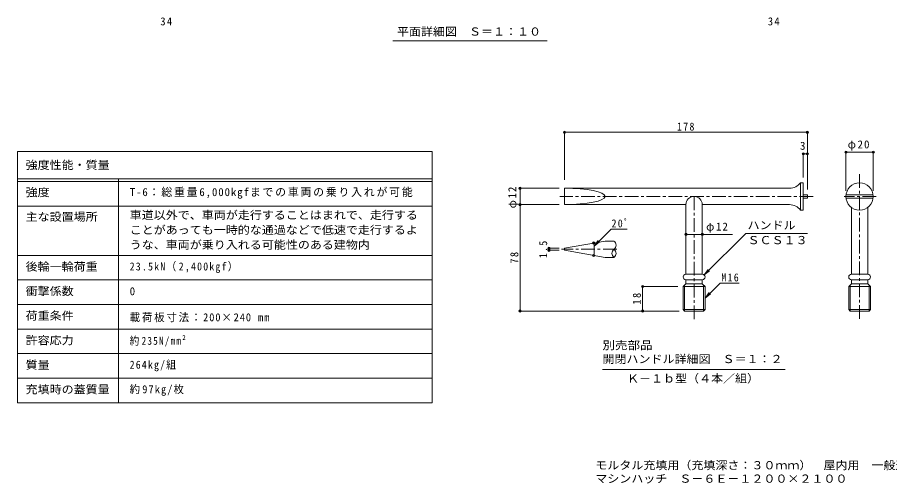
# Model space of a CAD drawing. Units: millimetres at full size, sheet at 1:10, with parts at other scales. Extents: x -2620 to 2635, y -1963 to 1659.
# Drawn here: x -2620 to 576, y -1963 to -255 of the extents above; entities that cross this region are included whole.
import ezdxf
from ezdxf.enums import TextEntityAlignment as Align

# ---------------------------------------------------------------- set-up
doc = ezdxf.new("R2010")
doc.units = ezdxf.units.MM
doc.header["$LTSCALE"] = 10
doc.header["$PDMODE"] = 32
doc.header["$PDSIZE"] = 8
doc.linetypes.add('CHAIN1', pattern=[8, 5, -1, 1, -1])
for name, color, linetype, lineweight in [('0-5', 7, 'Continuous', 9), ('0-F', 7, 'Continuous', 9), ('D-5', 7, 'Continuous', 9), ('D-F', 7, 'Continuous', 9), ('F-5', 7, 'Continuous', 9), ('F-F', 2, 'Continuous', 9)]:
    doc.layers.add(name, color=color, linetype=linetype, lineweight=lineweight)
doc.styles.add('ＭＳ ゴシック', font='')
doc.styles.get('ＭＳ ゴシック').set_extended_font_data('MS Gothic')

msp = doc.modelspace()

# ---------------------------------------------------------------- linework, layer by layer
at = {"layer": '0-5'}
msp.add_line((-1244.56, -340.25), (-679.5, -340.25), dxfattribs=at)
at = {"layer": 'D-5', "color": 3, "linetype": 'CHAIN1'}
for p, q in [((465.97, -829.77), (465.97, -1366.93)), ((295.41, -910.85), (-633.05, -910.85)), ((-140.55, -910.85), (-140.55, -1366.93)), ((526.74, -910.85), (408.99, -910.85)), ((-424.21, -1104.4), (-626.63, -1104.4))]:
    msp.add_line(p, q, dxfattribs=at)
at = {"layer": 'D-5', "color": 3}
for p, q in [((249.45, -860.85), (249.45, -960.85)), ((259.45, -860.85), (249.45, -860.85)), ((259.45, -860.85), (259.45, -960.85)), ((274.45, -905.1), (259.45, -905.1)), ((274.45, -916.6), (259.45, -916.6)), ((274.45, -905.1), (274.45, -916.6)), ((416.3, -905.1), (515.64, -905.1)), ((416.3, -916.6), (515.64, -916.6)), ((-110.55, -940.85), (209.44, -940.85)), ((-110.55, -940.85), (-110.55, -1195.85)), ((435.97, -950.85), (435.97, -1195.85)), ((495.97, -950.85), (495.97, -1195.85)), ((259.45, -960.85), (249.45, -960.85)), ((-434.21, -1074.4), (-466.68, -1074.4)), ((-615.55, -1100.65), (-615.55, -1108.15)), ((-466.68, -1134.4), (-434.21, -1134.4)), ((435.97, -1195.85), (495.97, -1195.85)), ((-180.55, -1240.85), (-170.55, -1230.85)), ((-180.55, -1240.85), (-180.55, -1325.58)), ((-175.55, -1330.85), (-175.55, -1235.85)), ((-170.55, -1215.85), (-170.55, -1230.85)), ((-170.55, -1230.85), (-110.55, -1230.85)), ((-100.55, -1240.85), (-110.55, -1230.85)), ((-105.55, -1235.85), (-105.55, -1330.85)), ((425.97, -1240.85), (435.97, -1230.85)), ((425.97, -1240.85), (425.97, -1325.58)), ((430.97, -1330.85), (430.97, -1235.85)), ((435.97, -1215.85), (495.97, -1215.85)), ((435.97, -1215.85), (435.97, -1230.85)), ((435.97, -1230.85), (495.97, -1230.85)), ((495.97, -1215.85), (495.97, -1230.85)), ((505.97, -1240.85), (495.97, -1230.85)), ((500.97, -1235.85), (500.97, -1330.85)), ((-180.55, -1325.58), (-100.55, -1325.58)), ((-180.55, -1325.58), (-175.55, -1330.85)), ((-105.55, -1330.85), (-175.55, -1330.85)), ((-105.55, -1330.85), (-100.55, -1325.58)), ((425.97, -1325.58), (505.97, -1325.58)), ((425.97, -1325.58), (430.97, -1330.85)), ((500.97, -1330.85), (430.97, -1330.85)), ((500.97, -1330.85), (505.97, -1325.58))]:
    msp.add_line(p, q, dxfattribs=at)
at = {"layer": 'D-5'}
for p, q in [((-110.55, -1050), (-0.47, -1050)), ((48.39, -1046.44), (275.27, -1046.44)), ((-103.72, -1198.55), (-83.89, -1183.33)), ((-45.43, -1228.09), (24.28, -1228.09)), ((-100.55, -1283.22), (-80.72, -1268)), ((-476.43, -1545.38), (193.57, -1545.38))]:
    msp.add_line(p, q, dxfattribs=at)
at = {"layer": 'D-5', "color": 3}
for points in [[(209.45, -880.85), (-615.55, -880.85), (-615.55, -940.85), (-170.55, -940.85)], [(-170.55, -940.85), (-170.55, -1195.85), (-110.55, -1195.85)], [(-180.55, -1240.85), (-100.55, -1240.85), (-100.55, -1325.58)], [(-170.55, -1215.85), (-110.55, -1215.85), (-110.55, -1230.85)], [(425.97, -1240.85), (505.97, -1240.85), (505.97, -1325.58)]]:
    msp.add_lwpolyline(points, dxfattribs=at)
at = {"layer": 'D-5'}
for points in [[(48.39, -1046.44), (-103.72, -1198.55), (-88.51, -1178.72)], [(-45.43, -1228.09), (-100.55, -1283.22), (-85.34, -1263.39)]]:
    msp.add_lwpolyline(points, dxfattribs=at)
at = {"layer": 'D-5', "color": 3}
msp.add_circle((465.97, -910.85), 50, dxfattribs=at)
for centre, radius, start, end in [((207.63, -827.22), 53.67, 271.94333, 321.18758), ((-140.55, -940.85), 30, 0, 180), ((207.63, -994.49), 53.67, 38.81242, 88.06058), ((-445.46, -1089.4), 18.75, 306.87005, 53.12995), ((-422.96, -1119.4), 18.75, 126.87005, 233.12995), ((-445.46, -1119.4), 18.75, 306.87005, 53.12995), ((-170.55, -1205.85), 10, 90, 270), ((-110.55, -1205.85), 10, 270, 90), ((435.97, -1205.85), 10, 90, 270), ((495.97, -1205.85), 10, 270, 90)]:
    msp.add_arc(centre, radius, start, end, dxfattribs=at)
msp.add_ellipse((-615.55, -910.85), major_axis=(148.87, 0), ratio=0.201518, start_param=4.712389, end_param=7.8539816, dxfattribs=at)
at = {"layer": 'D-F'}
for p, q in [((-615.55, -672.74), (-615.55, -850.09)), ((-615.55, -675.74), (274.45, -675.74)), ((274.45, -672.74), (274.45, -885.1)), ((259.45, -751.65), (259.45, -840.85)), ((274.45, -754.65), (259.45, -754.65)), ((415.97, -745.65), (415.97, -890.85)), ((415.97, -748.65), (515.97, -748.65)), ((515.97, -745.65), (515.97, -890.85)), ((-781.26, -880.85), (-635.19, -880.85)), ((-778.26, -880.85), (-778.26, -1330.85)), ((-781.26, -940.85), (-635.19, -940.85)), ((-445.02, -1030.74), (-385.66, -1030.74)), ((-170.55, -1050), (-110.55, -1050)), ((-506.89, -1092.61), (-487.06, -1077.39)), ((-675.53, -1100.65), (-635.55, -1100.65)), ((-675.53, -1108.15), (-635.55, -1108.15)), ((-672.53, -1108.15), (-672.53, -1100.65)), ((-332.36, -1240.85), (-200.55, -1240.85)), ((-329.36, -1330.85), (-329.36, -1240.85)), ((-781.26, -1330.85), (-195.55, -1330.85))]:
    msp.add_line(p, q, dxfattribs=at)
at = {"layer": 'D-F', "color": 3}
for p, q in [((-615.55, -1100.65), (-466.68, -1074.4)), ((-615.55, -1108.15), (-466.68, -1134.4))]:
    msp.add_line(p, q, dxfattribs=at)
at = {"layer": 'D-F'}
msp.add_lwpolyline([(-445.02, -1030.74), (-506.89, -1092.61), (-491.67, -1072.78)], dxfattribs=at)
msp.add_arc((-636.82, -1104.4), 130.46, 350, 10, dxfattribs=at)
for p in [(-615.55, -675.74), (274.45, -675.74), (259.45, -754.65), (274.45, -754.65), (415.97, -748.65), (515.97, -748.65), (-778.26, -880.85), (-778.26, -940.85), (-170.55, -1050), (-110.55, -1050), (-508.34, -1081.74), (-672.53, -1100.65), (-672.53, -1108.15), (-508.34, -1127.05), (-329.36, -1240.85), (-778.26, -1330.85), (-329.36, -1330.85)]:
    msp.add_point(p, dxfattribs=at)
at = {"layer": 'F-5'}
for p, q in [((-1100.11, -746.68), (-1100.11, -1666.68)), ((-2620.11, -946.68), (-1100.11, -946.68)), ((-2620.11, -1126.68), (-1100.11, -1126.68))]:
    msp.add_line(p, q, dxfattribs=at)
at = {"layer": 'F-F', "color": 7}
for p, q in [((-2620.11, -746.68), (-2620.11, -1666.68)), ((-2620.11, -746.68), (-1100.11, -746.68)), ((-2620.11, -846.68), (-1100.11, -846.68)), ((-2620.11, -856.68), (-1100.11, -856.68)), ((-2250.11, -846.68), (-2250.11, -1666.68)), ((-2620.11, -946.68), (-1100.11, -946.68)), ((-2620.11, -1126.68), (-1100.11, -1126.68)), ((-2620.11, -1216.68), (-1100.11, -1216.68)), ((-2620.11, -1306.68), (-1100.11, -1306.68)), ((-1100.11, -1396.68), (-2620.11, -1396.68)), ((-1100.11, -1486.68), (-2620.11, -1486.68)), ((-1100.11, -1576.68), (-2620.11, -1576.68)), ((-1100.11, -1666.68), (-2620.11, -1666.68))]:
    msp.add_line(p, q, dxfattribs=at)

# ---------------------------------------------------------------- texts
at = {"layer": '0-5', "color": 2, "style": 'ＭＳ ゴシック', "width": 1.1}
msp.add_text('平面詳細図\u3000Ｓ＝１：１０', height=29.33, dxfattribs=at).set_placement((-1229.53, -330.44), align=Align.BOTTOM_LEFT)
at = {"layer": '0-F', "color": 2, "char_height": 29.33, "attachment_point": 7, "style": 'ＭＳ ゴシック'}
for insert in [(-2096.38, -284.35), (129.82, -284.35)]:
    msp.add_mtext('\\T1.27;\\W0.95;34', dxfattribs=dict(at, insert=insert))
at = {"layer": 'D-5', "color": 2, "style": 'ＭＳ ゴシック'}
for s, width, p in [('ハンドル', 1.1, (55.27, -1040.12)), ('ＳＣＳ１３', 1.1, (55.27, -1094.64)), ('別売部品', 1.15, (-476.43, -1479.88)), ('開閉ハンドル詳細図\u3000Ｓ＝１：２', 1.1, (-476.43, -1530.38)), ('Ｋ－１ｂ型（４本／組）', 1.1, (-386.43, -1601.6))]:
    msp.add_text(s, height=29.33, dxfattribs=dict(at, width=width)).set_placement(p, align=Align.BOTTOM_LEFT)
at = {"layer": 'D-5', "color": 2, "insert": (-40.72, -1222.62), "char_height": 29.33, "attachment_point": 7, "style": 'ＭＳ ゴシック'}
msp.add_mtext('\\T1.27;\\W0.9;M16', dxfattribs=at)
at = {"layer": 'D-F', "color": 2, "style": 'ＭＳ ゴシック'}
msp.add_text('3', height=29.33, dxfattribs=at).set_placement((247.59, -748.65), align=Align.BOTTOM_LEFT)
at = {"layer": 'D-F', "color": 2, "char_height": 29.33, "attachment_point": 7, "style": 'ＭＳ ゴシック'}
for s, insert in [('\\T1.27;\\W0.9;178', (-203.05, -669.74)), ('\\T1.19;φ20', (422.22, -742.65)), ('\\T1.27;\\W0.9;20ﾟ', (-442.91, -1024.71)), ('\\T1.19;φ12', (-96.62, -1044))]:
    msp.add_mtext(s, dxfattribs=dict(at, insert=insert))
at = {"layer": 'D-F', "color": 2, "char_height": 29.33, "attachment_point": 7, "rotation": 90, "style": 'ＭＳ ゴシック'}
for s, insert in [('\\T1.19;φ12', (-784.26, -954.6)), ('\\T1.27;\\W0.9;1.5', (-678.53, -1136.9)), ('\\T1.27;\\W0.95;78', (-784.26, -1157.1)), ('\\T1.27;\\W0.95;18', (-335.36, -1307.1))]:
    msp.add_mtext(s, dxfattribs=dict(at, insert=insert))
at = {"layer": 'F-5', "color": 2, "style": 'ＭＳ ゴシック', "width": 1.1}
for s, p in [('モルタル充填用（充填深さ：３０ｍｍ）\u3000屋内用\u3000一般形\u3000スチール製\u3000ステンレス目地', (-502.63, -1919.56)), ('マシンハッチ\u3000Ｓ－６Ｅ－１２００×２１００', (-502.63, -1968.76))]:
    msp.add_text(s, height=29.33, dxfattribs=at).set_placement(p, align=Align.BOTTOM_LEFT)
at = {"layer": 'F-F', "style": 'ＭＳ ゴシック', "width": 1.1}
for s, p in [('強度性能・質量', (-2590.11, -819.24)), ('強度', (-2590.11, -919.18)), ('主な設置場所', (-2590.11, -1009.18)), ('車道以外で、車両が走行することはまれで、走行する', (-2208.77, -1002.75)), ('ことがあっても一時的な通過などで低速で走行するよ', (-2208.77, -1057.23)), ('うな、車両が乗り入れる可能性のある建物内', (-2208.77, -1111.71)), ('後輪一輪荷重', (-2590.11, -1191.68)), ('衝撃係数', (-2590.11, -1281.68)), ('荷重条件', (-2590.11, -1371.68)), ('許容応力', (-2590.11, -1461.68)), ('質量', (-2590.11, -1551.68)), ('充填時の蓋質量', (-2590.11, -1641.68))]:
    msp.add_text(s, height=29.33, dxfattribs=at).set_placement(p, align=Align.BOTTOM_LEFT)
at = {"layer": 'F-F', "style": 'ＭＳ ゴシック'}
msp.add_text('0', height=29.33, dxfattribs=at).set_placement((-2208.77, -1281.68), align=Align.BOTTOM_LEFT)
at = {"layer": 'F-F', "char_height": 29.33, "attachment_point": 7, "style": 'ＭＳ ゴシック'}
for s, insert in [('\\T1.16;T-6：総重量6,000kgfまでの車両の乗り入れが可能', (-2208.77, -919.18)), ('\\T1.25;\\W0.9;23.5kN（2,400kgf）', (-2208.77, -1191.68)), ('\\T1.18;\\W0.95;載荷板寸法：200×240\\~mm', (-2208.77, -1371.68)), ('\\T1.25;\\W0.85;約235N/mm²', (-2208.77, -1461.68)), ('\\T1.24;\\W0.9;264kg/組', (-2208.77, -1551.68)), ('\\T1.21;\\W0.95;約97kg/枚', (-2208.77, -1641.68))]:
    msp.add_mtext(s, dxfattribs=dict(at, insert=insert))

doc.saveas('drawing.dxf')
